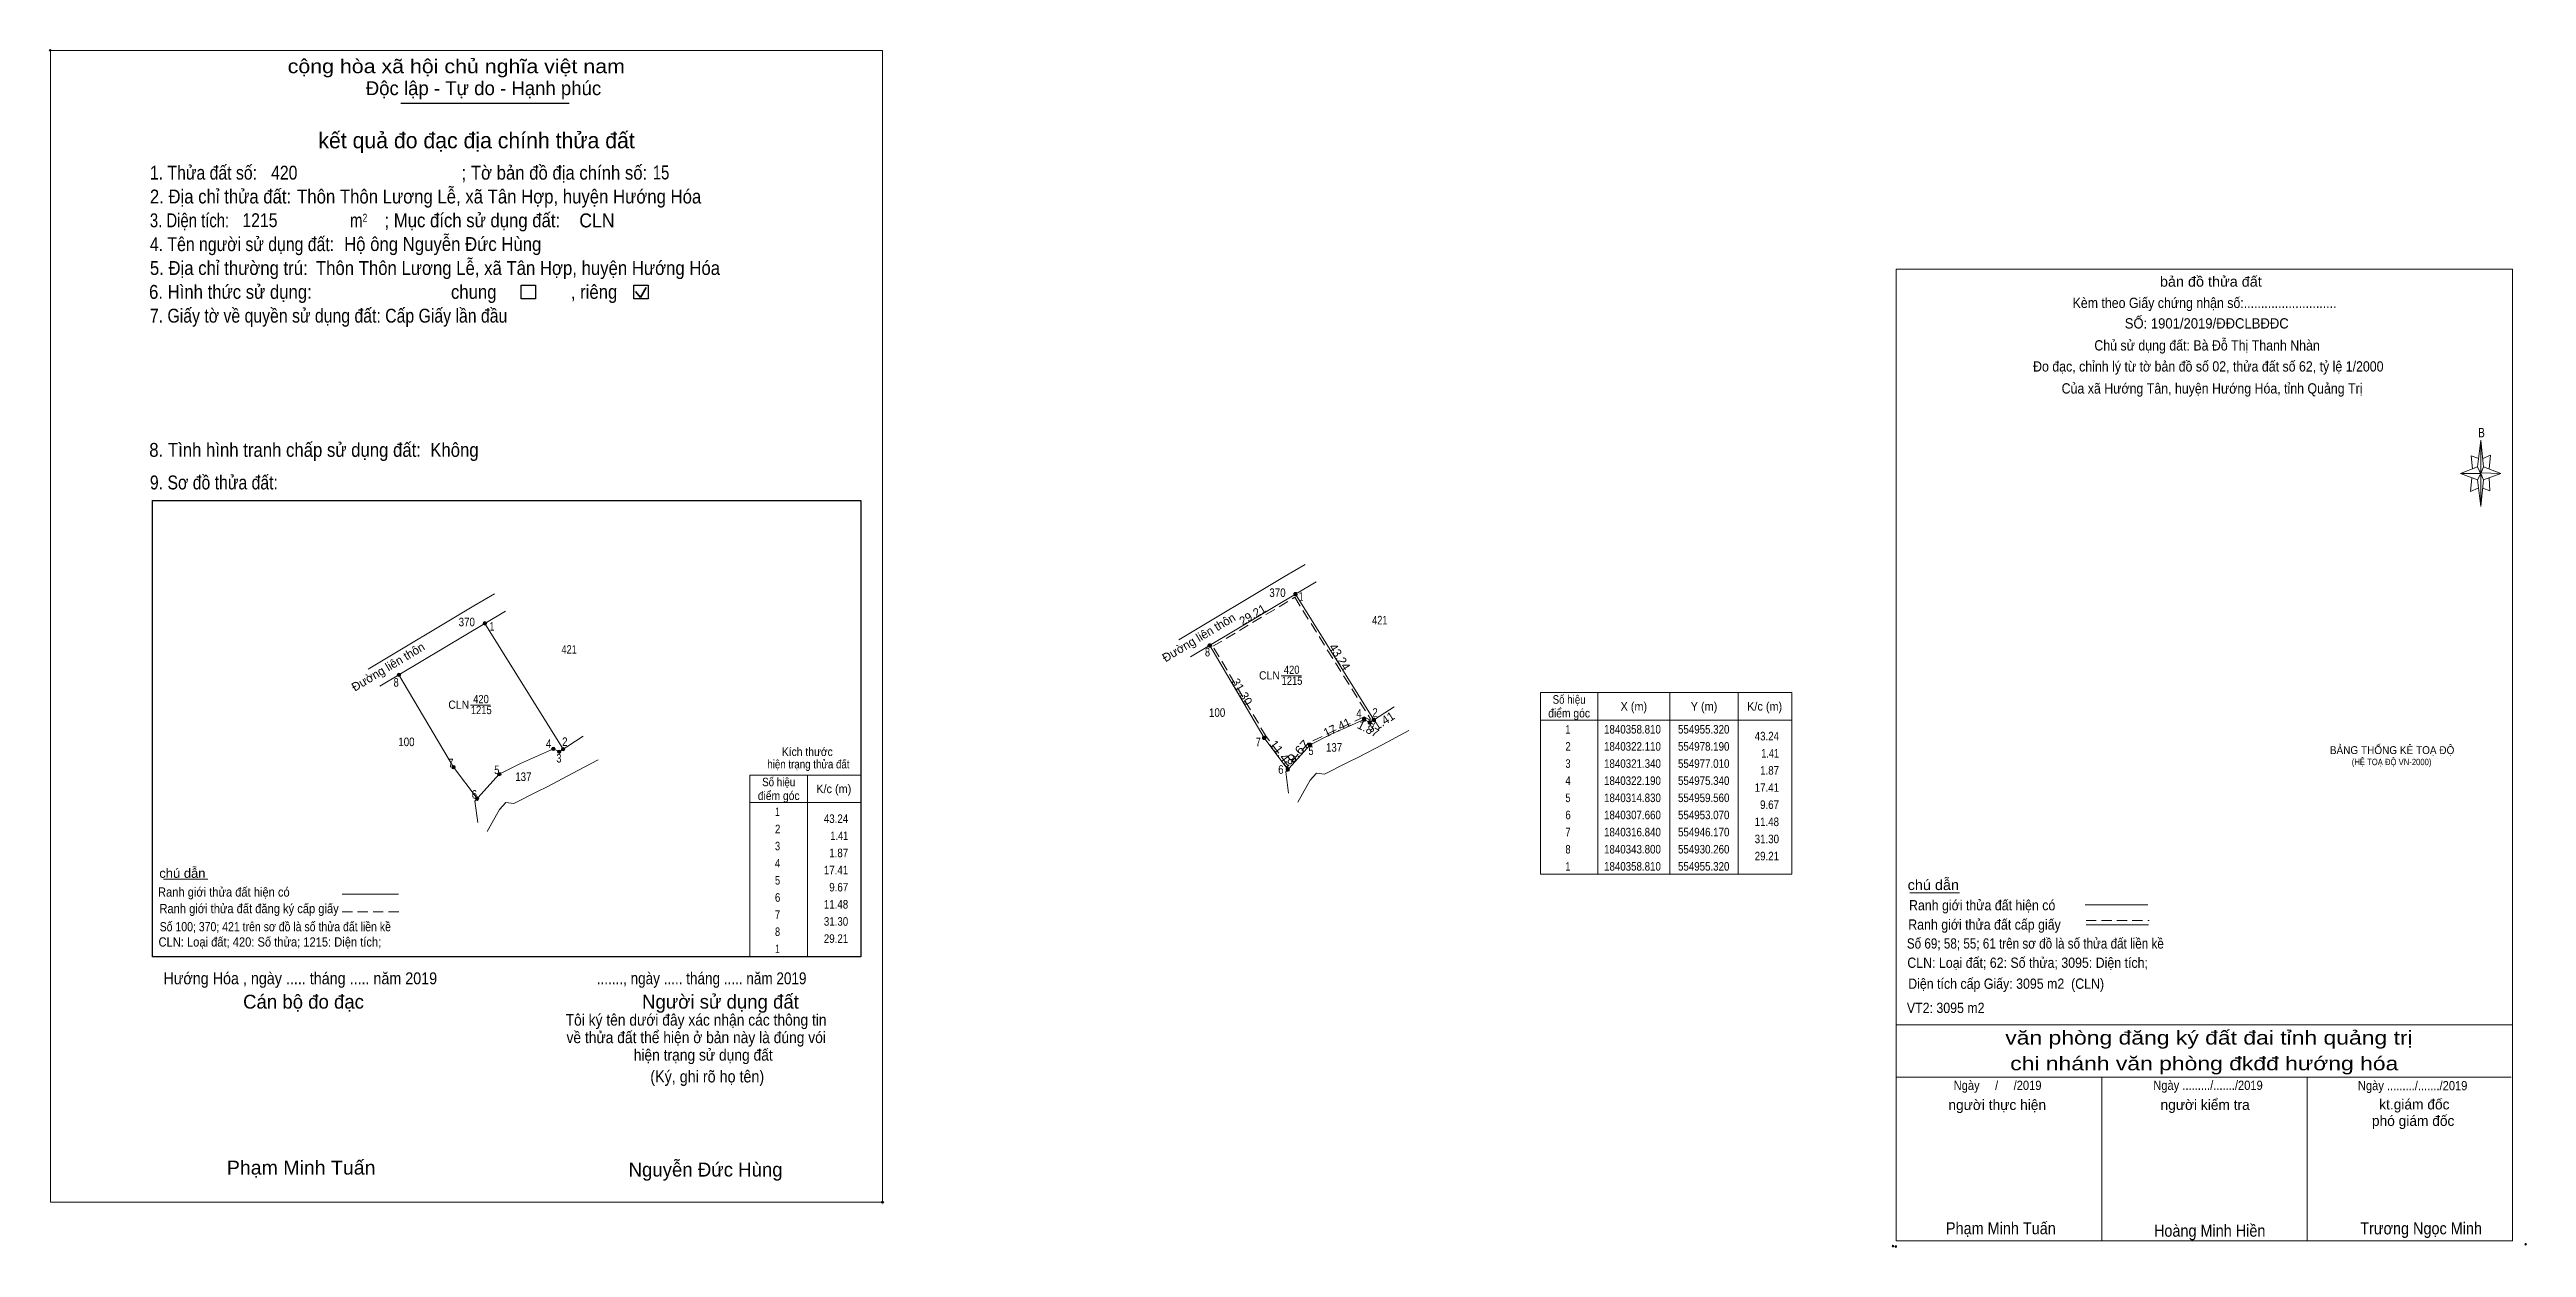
# Model space of a CAD drawing. Header units: metres. Extents: x 554591 to 555315, y 1840168 to 1840518.
import ezdxf
from ezdxf.enums import TextEntityAlignment as Align

# ---------------------------------------------------------------- set-up
doc = ezdxf.new("R2010")
doc.units = ezdxf.units.M
doc.header["$PDMODE"] = 32
doc.header["$PDSIZE"] = 0.5
doc.linetypes.add('MEDIUM_DASHED', pattern=[4.5, 3, -1.5])
for name, color, linetype, lineweight in [('1', 7, 'MEDIUM_DASHED', 13), ('17', 7, 'Continuous', 13), ('2', 7, 'Continuous', 25), ('5', 7, 'Continuous', 13), ('6', 7, 'Continuous', 13), ('63', 7, 'Continuous', 13), ('8', 7, 'Continuous', 13)]:
    doc.layers.add(name, color=color, linetype=linetype, lineweight=lineweight)

msp = doc.modelspace()

# ---------------------------------------------------------------- hatches: boundary and pattern name
at = {"layer": '63'}
for points in [[(554955.82, 1840358.81, 1), (554954.82, 1840358.81, 1)], [(554719.07, 1840350.26, 1), (554718.07, 1840350.26, 1)], [(554930.76, 1840343.8, 1), (554929.76, 1840343.8, 1)], [(554694.01, 1840335.25, 1), (554693.01, 1840335.25, 1)], [(554975.84, 1840322.19, 1), (554974.84, 1840322.19, 1)], [(554977.51, 1840321.34, 1), (554976.51, 1840321.34, 1)], [(554978.69, 1840322.11, 1), (554977.69, 1840322.11, 1)], [(554739.09, 1840313.64, 1), (554738.09, 1840313.64, 1)], [(554740.76, 1840312.79, 1), (554739.76, 1840312.79, 1)], [(554741.94, 1840313.56, 1), (554740.94, 1840313.56, 1)], [(554946.67, 1840316.84, 1), (554945.67, 1840316.84, 1)], [(554960.06, 1840314.83, 1), (554959.06, 1840314.83, 1)], [(554709.92, 1840308.29, 1), (554708.92, 1840308.29, 1)], [(554723.31, 1840306.28, 1), (554722.31, 1840306.28, 1)], [(554953.57, 1840307.66, 1), (554952.57, 1840307.66, 1)], [(554716.82, 1840299.11, 1), (554715.82, 1840299.11, 1)]]:
    msp.add_hatch(color=256, dxfattribs=at).paths.add_polyline_path(points)

# ---------------------------------------------------------------- linework, layer by layer
at = {"layer": '1'}
msp.add_lwpolyline([(554955.09, 1840357.86), (554977.23, 1840322.32), (554976.97, 1840322.15), (554975.35, 1840322.97), (554959.14, 1840315.4), (554953.12, 1840308.76), (554946.75, 1840317.23), (554931.22, 1840343.56)], close=True, dxfattribs=at)
at = {"layer": '17'}
for p, q in [((554624.7, 1840275.62), (554637.73, 1840275.62)), ((555134.7, 1840271.61), (555149.18, 1840271.61))]:
    msp.add_line(p, q, dxfattribs=at)
at = {"layer": '2'}
for p, q in [((554694.06, 1840502.05), (554743.21, 1840502.05)), ((554621.51, 1840386.14), (554828.39, 1840386.14)), ((554828.39, 1840386.14), (554828.39, 1840252.97))]:
    msp.add_line(p, q, dxfattribs=at)
at = {"layer": '2', "lineweight": 35}
for p, q in [((554763.99, 1840445.31), (554765.67, 1840448.32)), ((554762.61, 1840447.11), (554763.99, 1840445.31))]:
    msp.add_line(p, q, dxfattribs=at)
at = {"layer": '2', "lineweight": 13}
msp.add_lwpolyline([(554591.71, 1840517.46), (554834.72, 1840517.46), (554834.72, 1840181.34), (554591.71, 1840181.34)], close=True, dxfattribs=at)
at = {"layer": '2'}
for points in [[(554729.23, 1840448.91), (554733.4, 1840448.91), (554733.4, 1840445.01), (554729.23, 1840445.01)], [(554762.06, 1840448.91), (554766.24, 1840448.91), (554766.24, 1840445.01), (554762.06, 1840445.01)]]:
    msp.add_lwpolyline(points, close=True, dxfattribs=at)
msp.add_lwpolyline([(554828.39, 1840252.97), (554621.51, 1840252.97), (554621.51, 1840386.14)], dxfattribs=at)
for p in [(554591.71, 1840517.46), (554834.72, 1840181.34)]:
    msp.add_point(p, dxfattribs=at)
at = {"layer": '5'}
for p, q in [((555300.48, 1840395.95), (555301.48, 1840403.75)), ((555300.48, 1840392.15), (555295.48, 1840393.95)), ((555302.28, 1840392.15), (555301.48, 1840384.35)), ((555302.28, 1840395.95), (555307.28, 1840393.95)), ((555303.88, 1840392.75), (555304.08, 1840388.95)), ((555304.08, 1840388.95), (555302.08, 1840389.75)), ((555130.74, 1840233.07), (555310.74, 1840233.07)), ((555130.74, 1840217.87), (555310.34, 1840217.87)), ((555130.74, 1840217.87), (555310.34, 1840217.87)), ((555130.74, 1840217.87), (555310.34, 1840217.87)), ((555190.74, 1840170.07), (555190.74, 1840217.87)), ((555250.74, 1840170.07), (555250.74, 1840217.87))]:
    msp.add_line(p, q, dxfattribs=at)
for points in [[(555130.74, 1840453.67), (555310.74, 1840453.67), (555310.74, 1840170.07), (555130.74, 1840170.07)], [(555301.48, 1840403.75), (555302.28, 1840395.95), (555301.48, 1840393.95)], [(555301.48, 1840393.95), (555295.48, 1840393.95), (555300.48, 1840395.95), (555302.28, 1840392.15), (555307.28, 1840393.95), (555301.48, 1840394.15)], [(555301.48, 1840393.95), (555301.48, 1840384.35), (555300.48, 1840392.15)]]:
    msp.add_lwpolyline(points, close=True, dxfattribs=at)
for points in [[(555300.88, 1840398.35), (555298.68, 1840399.15), (555299.08, 1840395.35)], [(555302.08, 1840398.35), (555304.28, 1840399.35), (555303.88, 1840395.35)], [(555301.48, 1840393.95), (555300.48, 1840395.95), (555295.48, 1840393.95)], [(555298.88, 1840392.75), (555298.48, 1840388.75), (555300.68, 1840389.75)], [(555301.48, 1840393.95), (555302.28, 1840392.15), (555307.28, 1840393.95)], [(555310.74, 1840170.07), (555130.74, 1840170.07), (555130.74, 1840217.87)]]:
    msp.add_lwpolyline(points, dxfattribs=at)
for p in [(555129.8, 1840168.53), (555130.6, 1840168.39)]:
    msp.add_point(p, dxfattribs=at)
at = {"layer": '6'}
for p, q in [((554676.94, 1840271.19), (554693.39, 1840271.19)), ((555185.9, 1840268.13), (555204.18, 1840268.13)), ((555186.18, 1840262.27), (555204.46, 1840262.27))]:
    msp.add_line(p, q, dxfattribs=at)
at = {"layer": '6', "linetype": 'MEDIUM_DASHED'}
for p, q in [((554676.92, 1840266.11), (554693.48, 1840266.11)), ((555186.18, 1840263.51), (555204.58, 1840263.51))]:
    msp.add_line(p, q, dxfattribs=at)
at = {"layer": '6'}
msp.add_point((555314.54, 1840169.07), dxfattribs=at)
at = {"layer": '63'}
for p, q in [((555043.62, 1840330.05), (555043.62, 1840277.05)), ((555064.62, 1840330.05), (555064.62, 1840277.05)), ((555084.62, 1840330.05), (555084.62, 1840277.05)), ((555026.82, 1840322.05), (555100.22, 1840322.05)), ((554795.99, 1840252.97), (554795.99, 1840305.97)), ((554795.99, 1840305.97), (554812.79, 1840305.97)), ((554812.79, 1840305.97), (554812.79, 1840252.97)), ((554812.79, 1840305.97), (554812.79, 1840252.97)), ((554812.79, 1840305.97), (554828.39, 1840305.97)), ((554828.39, 1840305.97), (554828.39, 1840252.97)), ((554795.99, 1840297.97), (554812.79, 1840297.97)), ((554812.79, 1840297.97), (554828.39, 1840297.97)), ((554812.79, 1840252.97), (554795.99, 1840252.97)), ((554828.39, 1840252.97), (554812.79, 1840252.97))]:
    msp.add_line(p, q, dxfattribs=at)
msp.add_lwpolyline([(555026.82, 1840330.05), (555100.22, 1840330.05), (555100.22, 1840277.05), (555026.82, 1840277.05)], close=True, dxfattribs=at)
at = {"layer": '63', "linetype": 'MEDIUM_DASHED'}
for centre in [(554955.32, 1840358.81), (554930.26, 1840343.8), (554975.34, 1840322.19), (554977.01, 1840321.34), (554978.19, 1840322.11), (554946.17, 1840316.84), (554959.56, 1840314.83), (554953.07, 1840307.66)]:
    msp.add_circle(centre, 0.5, dxfattribs=at)
at = {"layer": '63'}
for centre in [(554718.57, 1840350.26), (554693.51, 1840335.25), (554738.59, 1840313.64), (554740.26, 1840312.79), (554741.44, 1840313.56), (554709.42, 1840308.29), (554722.81, 1840306.28), (554716.32, 1840299.11)]:
    msp.add_circle(centre, 0.5, dxfattribs=at)
at = {"layer": '8'}
for p, q in [((554921.28, 1840345.41), (554952.15, 1840363.9)), ((554952.15, 1840363.9), (554958.15, 1840367.44)), ((554955.34, 1840358.79), (554961.33, 1840362.34)), ((554684.53, 1840336.86), (554715.4, 1840355.35)), ((554715.4, 1840355.35), (554721.4, 1840358.89)), ((554924.68, 1840340.46), (554955.32, 1840358.81)), ((554955.32, 1840358.81), (554978.19, 1840322.11)), ((554687.93, 1840331.91), (554718.57, 1840350.26)), ((554718.57, 1840350.26), (554741.44, 1840313.56)), ((554718.59, 1840350.24), (554724.58, 1840353.79)), ((554951.17, 1840334.97), (554957.02, 1840334.97)), ((554714.42, 1840326.42), (554720.27, 1840326.42))]:
    msp.add_line(p, q, dxfattribs=at)
for points in [[(554930.26, 1840343.8), (554946.17, 1840316.84), (554953.07, 1840307.66)], [(554693.51, 1840335.25), (554709.42, 1840308.29), (554716.32, 1840299.11)], [(554953.28, 1840300.73), (554952.45, 1840306.97), (554959.56, 1840314.83), (554965.76, 1840317.89), (554975.34, 1840322.19), (554977.01, 1840321.34), (554984.08, 1840325.93)], [(554988.41, 1840319), (554980.86, 1840314.95), (554973.71, 1840311.17), (554970.52, 1840309.68), (554963.77, 1840306.24), (554961.46, 1840306.53), (554959.59, 1840304.53), (554958.69, 1840302.95), (554956.04, 1840298.08)], [(554716.53, 1840292.18), (554715.7, 1840298.42), (554722.81, 1840306.28), (554729.01, 1840309.34), (554738.59, 1840313.64), (554740.26, 1840312.79), (554747.33, 1840317.38)], [(554751.66, 1840310.45), (554744.11, 1840306.4), (554736.96, 1840302.62), (554733.77, 1840301.13), (554727.02, 1840297.69), (554724.71, 1840297.98), (554722.84, 1840295.98), (554721.94, 1840294.4), (554719.29, 1840289.53)]]:
    msp.add_lwpolyline(points, dxfattribs=at)

# ---------------------------------------------------------------- texts
at = {"layer": '1'}
for s, height, width, p in [('BẢNG THỐNG KÊ TOẠ ĐỘ ', 2.3, 0.95, (555257.37, 1840312.12)), ('(HỆ TOẠ ĐỘ VN-2000)', 1.86, 0.9, (555263.77, 1840308.88))]:
    msp.add_text(s, height=height, dxfattribs=dict(at, width=width)).set_placement(p)
at = {"layer": '2'}
for s, height, width, p in [('cộng hòa xã hội chủ nghĩa việt nam', 4.056, 1.15, (554661, 1840510.82)), ('1. Thửa đất số:', 4.056, 0.85, (554620.77, 1840479.75)), ('; Tờ bản đồ địa chính số:', 4.056, 0.9, (554711.78, 1840479.75)), ('2. Địa chỉ thửa đất:', 4.056, 0.9, (554620.77, 1840472.8)), ('420', 4.06, 0.85, (554656.15, 1840479.75)), ('Thôn Thôn Lương Lễ, xã Tân Hợp, huyện Hướng Hóa', 4.06, 0.9, (554663.76, 1840472.8)), ('15', 4.06, 0.8, (554767.62, 1840479.82)), ('3. Diện tích:', 4.056, 0.8, (554620.77, 1840465.85)), ('1215', 4.06, 0.85, (554647.77, 1840465.89)), ('2', 2.318, 0.8, (554682.87, 1840467.47)), ('; Mục đích sử dụng đất:', 4.056, 0.9, (554689.28, 1840465.85)), ('CLN', 4.06, 0.95, (554746.16, 1840465.82)), ('4. Tên người sử dụng đất:', 4.056, 0.85, (554620.77, 1840458.9)), ('Hộ ông Nguyễn Đức Hùng', 4.06, 0.9, (554677.49, 1840458.93)), ('m', 4.056, 0.8, (554679.24, 1840465.85)), ('5. Địa chỉ thường trú:', 4.056, 0.9, (554620.77, 1840451.94)), ('Thôn Thôn Lương Lễ, xã Tân Hợp, huyện Hướng Hóa', 4.06, 0.9, (554669.25, 1840451.94)), ('6. Hình thức sử dụng:', 4.056, 0.9, (554620.52, 1840444.97)), ('chung                , riêng', 4.056, 0.9, (554708.69, 1840444.97)), ('7. Giấy tờ về quyền sử dụng đất: Cấp Giấy lần đầu', 4.06, 0.85, (554620.77, 1840438.02)), ('8. Tình hình tranh chấp sử dụng đất:  Không', 4.06, 0.9, (554620.59, 1840398.86)), ('9. Sơ đồ thửa đất:', 4.056, 0.85, (554620.77, 1840389.35)), ('Hướng Hóa , ngày ..... tháng ..... năm 2019', 3.474, 0.9, (554624.73, 1840244.94)), ('......., ngày ..... tháng ..... năm 2019', 3.474, 0.85, (554751.27, 1840244.94)), ('(Ký, ghi rõ họ tên)', 3.477, 0.9, (554766.9, 1840216.3)), ('Phạm Minh Tuấn', 4.06, 1.05, (554643.24, 1840189.41))]:
    msp.add_text(s, height=height, dxfattribs=dict(at, width=width)).set_placement(p)
for s, height, p in [('Độc lập - Tự do - Hạnh phúc', 4.056, (554683.81, 1840504.41)), ('Cán bộ đo đạc', 4.056, (554647.99, 1840237.83)), ('Người sử dụng đất', 4.056, (554764.49, 1840237.83)), ('Nguyễn Đức Hùng', 4.06, (554760.56, 1840188.83))]:
    msp.add_text(s, height=height, dxfattribs=at).set_placement(p)
for s, height, p in [('kết quả đo đạc địa chính thửa đất', 4.636, (554716.165, 1840488.9)), ('.', 1.159, (554834.703, 1840180.73))]:
    msp.add_text(s, height=height, dxfattribs=at).set_placement(p, align=Align.CENTER)
at = {"layer": '2', "width": 0.9}
for s, p in [('Tôi ký tên dưới đây xác nhận các thông tin', (554780.275, 1840232.87)), ('về thửa đất thể hiện ở bản này là đúng vói', (554780.31, 1840227.75)), ('hiện trạng sử dụng đất', (554782.355, 1840222.64))]:
    msp.add_text(s, height=3.351, dxfattribs=at).set_placement(p, align=Align.CENTER)
at = {"layer": '5'}
for s, height, width, p in [('bản đồ thửa đất', 3, 1.05, (555222.62, 1840448.51)), ('Kèm theo Giấy chứng nhận số:...........................', 3, 0.9, (555220.78, 1840442.29)), ('Chủ sử dụng đất: Bà Đỗ Thị Thanh Nhàn', 3, 0.9, (555221.52, 1840429.89)), ('SỐ: 1901/2019/ĐĐCLBĐĐC', 3, 0.95, (555221.42, 1840436.31)), ('Đo đạc, chỉnh lý từ tờ bản đồ số 02, thửa đất số 62, tỷ lệ 1/2000 ', 3, 0.9, (555222.38, 1840423.75)), ('Của xã Hướng Tân, huyện Hướng Hóa, tỉnh Quảng Trị', 3, 0.9, (555222.975, 1840417.33)), ('B', 2.755, 0.8, (555301.645, 1840404.55)), ('văn phòng đăng ký đất đai tỉnh quảng trị', 4, 1.25, (555222.07, 1840227.35)), ('chi nhánh văn phòng đkđđ hướng hóa', 4, 1.25, (555220.695, 1840219.83)), ('Ngày     /     /2019', 2.7, 0.9, (555160.34, 1840214.09)), ('Ngày ........./......./2019', 2.7, 0.9, (555221.795, 1840214.11)), ('Ngày ........./......./2019', 2.7, 0.9, (555281.555, 1840214.01)), ('Phạm Minh Tuấn', 3.5, 0.9, (555161.3, 1840171.99)), ('Hoàng Minh Hiền', 3.5, 0.9, (555222.29, 1840171.27)), ('Trương Ngọc Minh', 3.5, 0.9, (555284.03, 1840171.95))]:
    msp.add_text(s, height=height, dxfattribs=dict(at, width=width)).set_placement(p, align=Align.CENTER)
for s, p in [('người thực hiện', (555160.245, 1840208.25)), ('người kiểm tra', (555220.955, 1840208.29)), ('kt.giám đốc', (555282.05, 1840208.41)), ('phó giám đốc', (555281.7, 1840203.6))]:
    msp.add_text(s, height=3, dxfattribs=at).set_placement(p, align=Align.CENTER)
at = {"layer": '6'}
for s, height, width, p in [('chú dẫn', 2.7, 1.05, (554623.51, 1840276)), ('chú dẫn', 3, 1.05, (555134.08, 1840272.43)), ('Ranh giới thửa đất hiện có ', 2.7, 0.9, (554623.14, 1840270.51)), ('Ranh giới thửa đất đăng ký cấp giấy', 2.7, 0.9, (554623.55, 1840265.68)), ('Ranh giới thửa đất hiện có ', 3, 0.9, (555134.48, 1840266.51)), ('Số 100; 370; 421 trên sơ đồ là số thửa đất liền kề', 2.7, 0.85, (554623.62, 1840260.4)), ('Ranh giới thửa đất cấp giấy', 3, 0.9, (555134.26, 1840260.87)), ('CLN: Loại đất; 420: Số thửa; 1215: Diện tích;', 2.7, 0.9, (554623.29, 1840255.94)), ('Số 69; 58; 55; 61 trên sơ đồ là số thửa đất liền kề', 3, 0.85, (555133.85, 1840255.35)), ('CLN: Loại đất; 62: Số thửa; 3095: Diện tích;', 3, 0.9, (555133.99, 1840249.73)), ('Diện tích cấp Giấy: 3095 m2  (CLN)', 3, 0.9, (555134.25, 1840243.61)), ('VT2: 3095 m2', 3, 0.9, (555133.85, 1840236.55))]:
    msp.add_text(s, height=height, dxfattribs=dict(at, width=width)).set_placement(p)
at = {"layer": '63'}
for s, rotation, p in [('29.21', 30.92, (554943.438, 1840351.699)), ('43.24', 301.93, (554967.163, 1840339.796)), ('31.30', 300.546, (554938.602, 1840329.685)), ('17.41', 25.005, (554967.982, 1840318.752)), ('1.87', 333.025, (554975.993, 1840318.336)), ('1.41', 33.126, (554981.852, 1840320.797))]:
    msp.add_text(s, height=2.5, rotation=rotation, dxfattribs=at).set_placement(p, align=Align.CENTER)
for s, width, p in [(' 1', 0.75, (554957.64, 1840356.85)), (' 1', 0.75, (554721.35, 1840348.16)), (' 8', 0.8, (554930.36, 1840340.61)), (' 8', 0.8, (554693.43, 1840331.8)), (' 4', 0.85, (554974.65, 1840322.74)), (' 2', 0.85, (554979.33, 1840322.99)), (' 3', 0.8, (554978.36, 1840318.61)), ('43.24', 0.85, (555096.52, 1840316.1)), (' 7', 0.8, (554709.42, 1840308.29)), (' 4', 0.85, (554738, 1840313.93)), (' 3', 0.8, (554740.95, 1840309.65)), (' 2', 0.85, (554742.73, 1840314.48)), (' 7', 0.8, (554945.19, 1840314.41)), (' 5', 0.8, (554960.59, 1840311.83)), ('1.41', 0.8, (555096.52, 1840311.1)), (' 5', 0.8, (554722.81, 1840306.28)), (' 6', 0.85, (554951.83, 1840306.37)), ('17.41', 0.85, (555096.52, 1840301.1)), ('1.87', 0.85, (555096.52, 1840306.1)), (' 6', 0.85, (554716.32, 1840299.11)), ('9.67', 0.85, (555096.52, 1840296.1)), ('43.24', 0.85, (554824.69, 1840292.02)), ('1.41', 0.8, (554824.69, 1840287.02)), ('11.48', 0.85, (555096.52, 1840291.1)), ('1.87', 0.85, (554824.69, 1840282.02)), ('31.30', 0.85, (555096.52, 1840286.1)), ('29.21', 0.85, (555096.52, 1840281.1)), ('17.41', 0.85, (554824.69, 1840277.02)), ('9.67', 0.85, (554824.69, 1840272.02)), ('11.48', 0.85, (554824.69, 1840267.02)), ('31.30', 0.85, (554824.69, 1840262.02)), ('29.21', 0.85, (554824.69, 1840257.02))]:
    msp.add_text(s, height=2.5, dxfattribs=dict(at, width=width)).set_placement(p, align=Align.RIGHT)
for s, width, p in [('điểm góc', 0.9, (555035.22, 1840322.8)), ('Số hiệu', 0.85, (555035.22, 1840326.8)), ('X (m)', 0.95, (555054.12, 1840324.8)), ('Y (m)', 0.95, (555074.615, 1840324.8)), ('K/c (m)', 0.95, (555092.32, 1840324.8)), (' 1', 0.75, (555034.515, 1840318.1)), ('1840358.810', 0.85, (555053.72, 1840318.1)), ('554955.320', 0.85, (555074.525, 1840318.1)), ('hiện trạng thửa đất', 0.85, (554813.075, 1840307.93)), ('Kích thước ', 0.9, (554813.175, 1840311.54)), (' 2', 0.85, (555034.52, 1840313.1)), ('1840322.110', 0.85, (555053.72, 1840313.1)), ('554978.190', 0.85, (555074.525, 1840313.1)), ('Số hiệu', 0.85, (554804.39, 1840302.72)), (' 4', 0.85, (555034.515, 1840303.1)), (' 3', 0.8, (555034.52, 1840308.1)), ('1840321.340', 0.85, (555053.72, 1840308.1)), ('1840322.190', 0.85, (555053.72, 1840303.1)), ('554977.010', 0.85, (555074.525, 1840308.1)), ('554975.340', 0.85, (555074.525, 1840303.1)), ('điểm góc', 0.9, (554804.39, 1840298.72)), (' 1', 0.75, (554803.685, 1840294.02)), ('K/c (m)', 0.95, (554820.49, 1840300.72)), (' 5', 0.8, (555034.52, 1840298.1)), ('1840314.830', 0.85, (555053.72, 1840298.1)), ('554959.560', 0.85, (555074.525, 1840298.1)), (' 2', 0.85, (554803.69, 1840289.02)), (' 6', 0.85, (555034.52, 1840293.1)), (' 7', 0.8, (555034.52, 1840288.1)), ('1840307.660', 0.85, (555053.72, 1840293.1)), ('1840316.840', 0.85, (555053.72, 1840288.1)), ('554953.070', 0.85, (555074.525, 1840293.1)), ('554946.170', 0.85, (555074.525, 1840288.1)), (' 3', 0.8, (554803.69, 1840284.02)), (' 8', 0.8, (555034.52, 1840283.1)), ('1840343.800', 0.85, (555053.72, 1840283.1)), ('554930.260', 0.85, (555074.525, 1840283.1)), (' 4', 0.85, (554803.685, 1840279.02)), (' 5', 0.8, (554803.69, 1840274.02)), (' 1', 0.75, (555034.515, 1840278.1)), ('1840358.810', 0.85, (555053.72, 1840278.1)), ('554955.320', 0.85, (555074.525, 1840278.1)), (' 6', 0.85, (554803.69, 1840269.02)), (' 8', 0.8, (554803.69, 1840259.02)), (' 7', 0.8, (554803.69, 1840264.02)), (' 1', 0.75, (554803.685, 1840254.02))]:
    msp.add_text(s, height=2.5, dxfattribs=dict(at, width=width)).set_placement(p, align=Align.CENTER)
for s, rotation, width, p in [('11.48', 306.93, 1.05, (554950.19, 1840311.491)), ('9.67', 47.85, 1.15, (554957.071, 1840312.086))]:
    msp.add_text(s, height=2.5, rotation=rotation, dxfattribs=dict(at, width=width)).set_placement(p, align=Align.CENTER)
at = {"layer": '8'}
for s, height, width, p in [('370', 2.5, 0.85, (554950.055, 1840357.96)), ('370', 2.5, 0.85, (554713.305, 1840349.41)), ('421', 2.5, 0.8, (554979.935, 1840349.94)), ('421', 2.5, 0.8, (554743.185, 1840341.39)), ('1215', 2.4, 0.85, (554954.295, 1840332.32)), ('420', 2.4, 0.85, (554954.2, 1840335.52)), ('1215', 2.4, 0.85, (554717.545, 1840323.77)), ('420', 2.4, 0.85, (554717.45, 1840326.97)), ('100', 2.5, 0.85, (554932.435, 1840322.98)), ('100', 2.5, 0.85, (554695.685, 1840314.43)), ('137', 2.5, 0.85, (554966.58, 1840312.8)), ('137', 2.5, 0.85, (554729.83, 1840304.25))]:
    msp.add_text(s, height=height, dxfattribs=dict(at, width=width)).set_placement(p, align=Align.CENTER)
for p in [(554927.718, 1840345.056), (554690.968, 1840336.506)]:
    msp.add_text('Đường liên thôn', height=2.5, rotation=30.927, dxfattribs=at).set_placement(p, align=Align.CENTER)
at = {"layer": '8', "width": 0.95}
for p in [(554950.76, 1840333.88), (554714.01, 1840325.33)]:
    msp.add_text('CLN', height=2.4, dxfattribs=at).set_placement(p, align=Align.RIGHT)

doc.saveas('drawing.dxf')
